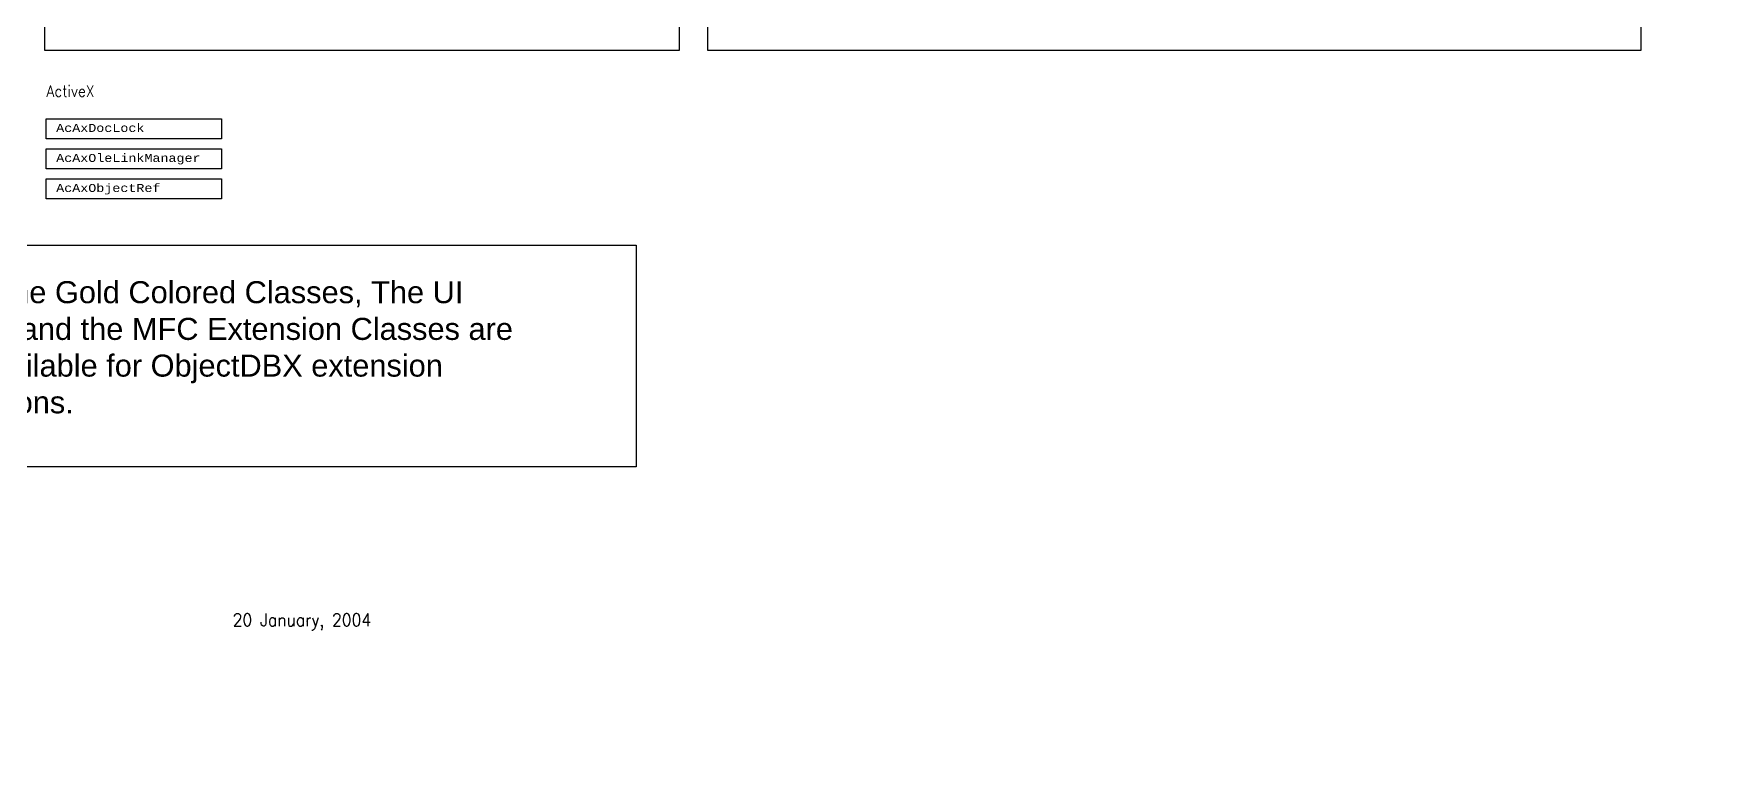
# Model space of a CAD drawing. Extents: x -49 to 153, y -248 to 71.
# Drawn here: x 67.9 to 152.2, y -40.4 to -3.7 of the extents above; entities that cross this region are included whole.
import ezdxf

# ---------------------------------------------------------------- set-up
doc = ezdxf.new("R2010")
doc.units = 0
doc.header["$MEASUREMENT"] = 0
doc.layers.get('0').update_dxf_attribs({"linetype": 'CONTINUOUS'})
doc.layers.add('JUNK', color=7, linetype='CONTINUOUS')
doc.styles.add('MINE', font='')
doc.styles.add('ROMANC', font='romanc.shx', dxfattribs={"width": 0.9})
doc.styles.get("Standard").update_dxf_attribs({"font": 'TIMES.TTF'})
doc.styles.get('MINE').set_extended_font_data('Swis721 LtEx BT')

msp = doc.modelspace()

# ---------------------------------------------------------------- linework, layer by layer
at = {"color": 3}
for points in [[(75.628, 67.781), (68.432, 67.781), (68.432, -4.5), (100.169, -4.5), (100.169, 67.631), (86.571, 67.631)], [(107.408, 67.781), (101.562, 67.781), (101.562, -4.5), (148.21, -4.5), (148.21, 67.331), (128.396, 67.331)]]:
    msp.add_lwpolyline(points, dxfattribs=at)
at = {"color": 42}
msp.add_lwpolyline([(68.513, -7.938), (77.272, -7.938), (77.272, -8.938), (68.513, -8.938)], close=True, dxfattribs=at)
for points in [[(68.513, -9.438), (77.272, -9.438), (77.272, -10.438), (68.513, -10.438)], [(68.513, -10.938), (77.272, -10.938), (77.272, -11.938), (68.513, -11.938)], [(59.552, -14.239), (97.999, -14.239), (97.999, -25.327), (59.552, -25.327)]]:
    msp.add_lwpolyline(points, close=True)

# ---------------------------------------------------------------- texts
at = {"color": 1, "style": 'ROMANC', "width": 0.9}
msp.add_text('ActiveX', height=0.5647, dxfattribs=at).set_placement((68.532, -6.835))
at = {"char_height": 0.4, "attachment_point": 1}
for s, insert in [('\\fArial|b0|i0|c0|p34;', (152.171, -7.378)), ('\\fCourier New|b0|i0|c0|p49;AcAxOleLinkManager', (69.013, -9.688)), ('{\\fCourier New|b0|i0|c0|p49;AcAxObjectRef}', (69.013, -11.188)), ('\\fArial|b0|i0|c0|p34;', (152.171, -14.878)), ('\\fArial|b0|i0|c0|p34;', (152.171, -20.878)), ('\\fArial|b0|i0|c0|p34;', (152.171, -25.378)), ('\\fArial|b0|i0|c0|p34;', (152.171, -31.378)), ('\\fArial|b0|i0|c0|p34;', (152.171, -37.378)), ('\\fArial|b0|i0|c0|p34;', (152.171, -40.378))]:
    msp.add_mtext(s, dxfattribs=dict(at, insert=insert))
at = {"color": 42, "insert": (69.013, -8.188), "char_height": 0.4, "attachment_point": 1}
msp.add_mtext('\\fCourier New|b0|i0|c0|p49;AcAxDocLock', dxfattribs=at)
at = {"color": 42, "insert": (61.351, -16.044), "char_height": 1.1, "width": 33.40636, "attachment_point": 1, "style": 'MINE'}
msp.add_mtext('Note:  The Gold Colored Classes, The UI Classes and the MFC Extension Classes are NOT available for ObjectDBX extension applications.', dxfattribs=at)
at = {"layer": 'JUNK', "style": 'ROMANC', "width": 0.9}
msp.add_text('20 January, 2004', height=0.63379, dxfattribs=at).set_placement((77.834, -33.284))

doc.saveas('drawing.dxf')
